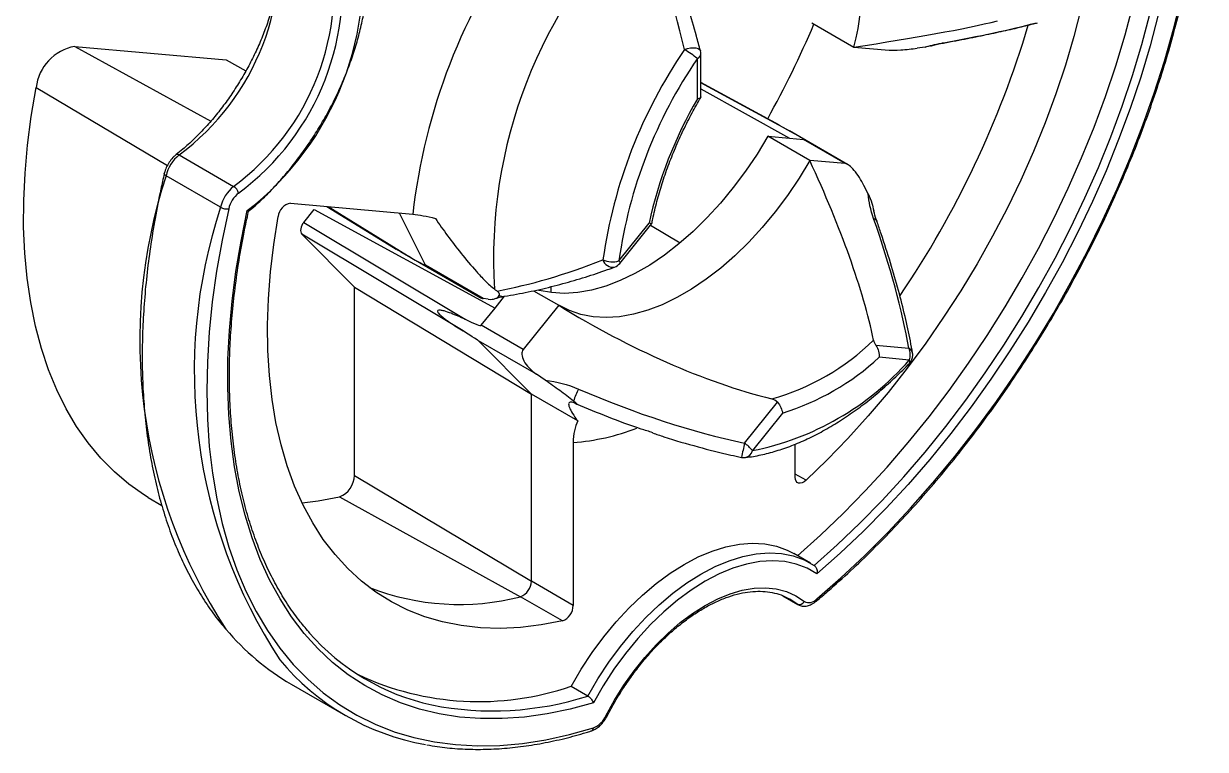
# Model space of a CAD drawing. Header units: millimetres. Extents: x 2517 to 6633, y 792 to 3241.
# Drawn here: x 3545.59 to 3565.54, y 1166.44 to 1178.7 of the extents above; entities that cross this region are included whole.
import ezdxf

# ---------------------------------------------------------------- set-up
doc = ezdxf.new("R2010")
doc.units = ezdxf.units.MM

msp = doc.modelspace()

# ---------------------------------------------------------------- linework, layer by layer
at = {"color": 7, "linetype": 'Continuous', "lineweight": 25}
for p, q in [((3558.8936, 1178.7075), (3559.6007, 1178.2993)), ((3546.4482, 1178.31), (3549.0036, 1178.0816)), ((3560.8954, 1178.3221), (3560.8084, 1178.2987)), ((3556.9611, 1177.424), (3556.9611, 1178.1046)), ((3557.0197, 1177.4581), (3557.0197, 1178.1862)), ((3559.6007, 1178.2993), (3560.2016, 1178.2455)), ((3560.8084, 1178.2987), (3560.672, 1178.2798)), ((3549.0036, 1178.0816), (3549.3379, 1177.8984)), ((3558.3453, 1176.9813), (3557.0197, 1177.7004)), ((3557.0197, 1177.5948), (3558.5186, 1176.761)), ((3558.3443, 1176.9792), (3558.5346, 1176.8735)), ((3558.8583, 1176.3856), (3558.1512, 1176.7938)), ((3558.1512, 1176.7938), (3558.5186, 1176.761)), ((3559.4967, 1176.3181), (3558.5174, 1176.8834)), ((3558.5186, 1176.761), (3558.752, 1176.7401)), ((3559.4591, 1176.3319), (3558.752, 1176.7401)), ((3548.2113, 1176.4776), (3549.1306, 1175.9469)), ((3559.4591, 1176.3319), (3558.8583, 1176.3856)), ((3548.9103, 1175.5941), (3547.991, 1176.1248)), ((3559.8461, 1175.8183), (3559.7734, 1175.9635)), ((3550.0924, 1175.6609), (3552.1557, 1175.4764)), ((3550.3152, 1175.3385), (3550.4902, 1175.5562)), ((3550.4902, 1175.5562), (3553.5456, 1173.8902)), ((3550.7076, 1175.6059), (3551.8781, 1174.8854)), ((3550.3152, 1175.3385), (3553.0392, 1173.7011)), ((3555.6361, 1174.6896), (3556.1465, 1175.3245)), ((3555.6506, 1174.6459), (3556.1908, 1175.318)), ((3553.0064, 1173.5041), (3550.2824, 1175.1415)), ((3551.1708, 1174.2424), (3550.2824, 1175.1415)), ((3556.1687, 1175.2905), (3556.6714, 1174.9933)), ((3551.9742, 1174.8288), (3553.2877, 1174.0706)), ((3553.3475, 1174.0514), (3552.3698, 1174.6158)), ((3551.1708, 1174.2424), (3554.1583, 1172.4366)), ((3551.1708, 1171.0639), (3551.1708, 1174.2424)), ((3554.1946, 1174.1847), (3554.6201, 1173.939)), ((3554.4942, 1174.1517), (3554.4942, 1174.2547)), ((3553.4318, 1174.0402), (3553.3475, 1174.0514)), ((3553.5456, 1173.8902), (3553.7074, 1174.0914)), ((3554.6201, 1173.939), (3554.0193, 1173.1916)), ((3553.3122, 1173.5998), (3553.5456, 1173.8902)), ((3554.0193, 1173.1916), (3553.3122, 1173.5998)), ((3554.1583, 1172.4366), (3553.2685, 1173.3371)), ((3554.2461, 1172.7727), (3553.2685, 1173.3371)), ((3559.9749, 1173.262), (3560.5296, 1173.2124)), ((3560.5391, 1173.0138), (3560.0287, 1173.0594)), ((3554.3941, 1172.6709), (3554.2461, 1172.7727)), ((3554.9419, 1171.9842), (3554.1583, 1172.4366)), ((3554.1583, 1169.278), (3554.1583, 1172.4366)), ((3557.7572, 1171.612), (3558.3118, 1172.302)), ((3558.3995, 1172.1189), (3557.8891, 1171.484)), ((3554.8654, 1171.6209), (3554.8654, 1168.8698)), ((3558.613, 1171.0333), (3558.613, 1171.5943)), ((3551.1708, 1171.0639), (3554.1583, 1169.278)), ((3547.6902, 1170.6948), (3547.9188, 1170.5563)), ((3550.9194, 1170.7041), (3553.9755, 1169.0163)), ((3558.8719, 1169.5829), (3558.5891, 1169.7462)), ((3558.8062, 1169.6182), (3558.9326, 1169.5455)), ((3554.8654, 1168.8698), (3554.1583, 1169.278)), ((3554.6826, 1168.6081), (3553.9755, 1169.0163)), ((3558.4016, 1169.0324), (3558.6584, 1168.8841)), ((3558.6424, 1168.895), (3558.5219, 1168.9767)), ((3558.6579, 1168.8844), (3558.6424, 1168.895)), ((3550.1033, 1167.5399), (3551.0225, 1167.0093)), ((3555.1115, 1167.3396), (3554.8287, 1167.5029))]:
    msp.add_line(p, q, dxfattribs=at)
at = {"color": 8, "linetype": 'Continuous', "lineweight": 25}
for p, q in [((3546.4482, 1178.31), (3548.7449, 1177.0469)), ((3545.7981, 1177.6144), (3548.0149, 1176.3014)), ((3558.5346, 1176.8735), (3557.0197, 1177.6952)), ((3550.728, 1175.604), (3552.1426, 1174.7333)), ((3552.3698, 1174.6158), (3551.9331, 1175.4963)), ((3558.7958, 1170.9826), (3558.613, 1171.0881)), ((3558.4092, 1169.0296), (3558.6424, 1168.895))]:
    msp.add_line(p, q, dxfattribs=at)
at = {"color": 7, "linetype": 'Continuous', "lineweight": 25, "flags": 128}
for points in [[(3558.9766, 1168.9783), (3559.3824, 1169.3326), (3559.7825, 1169.7067), (3560.1759, 1170.0998), (3560.5617, 1170.5108), (3560.9388, 1170.9389), (3561.3065, 1171.3828), (3561.6637, 1171.8416), (3562.0096, 1172.3141), (3562.3433, 1172.799), (3562.664, 1173.2953), (3562.9709, 1173.8016), (3563.2633, 1174.3167), (3563.5403, 1174.8394), (3563.8014, 1175.3684), (3564.0458, 1175.9023), (3564.273, 1176.4397), (3564.4824, 1176.9795), (3564.6736, 1177.5202), (3564.8459, 1178.0606), (3564.999, 1178.5992), (3565.1326, 1179.1347)], [(3558.6497, 1169.7088), (3559.0379, 1170.0553), (3559.4202, 1170.4208), (3559.7957, 1170.8044), (3560.1634, 1171.2052), (3560.5225, 1171.6221), (3560.872, 1172.0541), (3561.211, 1172.5), (3561.5386, 1172.9588), (3561.8541, 1173.4293), (3562.1567, 1173.9102), (3562.4454, 1174.4004), (3562.7198, 1174.8987), (3562.9789, 1175.4037), (3563.2222, 1175.9142), (3563.4491, 1176.4288), (3563.659, 1176.9464), (3563.8514, 1177.4655), (3564.0257, 1177.9849), (3564.1815, 1178.5032), (3564.3184, 1179.0191)], [(3563.4414, 1178.9623), (3563.317, 1178.4793), (3563.1738, 1177.9937), (3563.0121, 1177.5069), (3562.8323, 1177.0203), (3562.6351, 1176.5352), (3562.4209, 1176.0531), (3562.1903, 1175.5753), (3561.9441, 1175.1033), (3561.683, 1174.6383), (3561.4076, 1174.1818), (3561.1189, 1173.7349), (3560.8175, 1173.2991), (3560.5044, 1172.8755), (3560.1805, 1172.4654), (3559.8468, 1172.0699), (3559.504, 1171.6903), (3559.1534, 1171.3275), (3558.7958, 1170.9826)], [(3558.9326, 1169.5455), (3559.3207, 1169.892), (3559.703, 1170.2575), (3560.0785, 1170.6411), (3560.4463, 1171.0419), (3560.8053, 1171.4588), (3561.1548, 1171.8908), (3561.4938, 1172.3367), (3561.8215, 1172.7955), (3562.137, 1173.266), (3562.4395, 1173.7469), (3562.7283, 1174.2371), (3563.0026, 1174.7354), (3563.2618, 1175.2404), (3563.5051, 1175.7509), (3563.732, 1176.2656), (3563.9419, 1176.7831), (3564.1342, 1177.3022), (3564.3085, 1177.8216), (3564.4643, 1178.3399), (3564.6013, 1178.8558)], [(3564.7424, 1178.8413), (3564.6038, 1178.3175), (3564.4458, 1177.7912), (3564.269, 1177.2639), (3564.0738, 1176.7368), (3563.8606, 1176.2113), (3563.6301, 1175.6888), (3563.3828, 1175.1705), (3563.1193, 1174.6579), (3562.8403, 1174.1522), (3562.5466, 1173.6548), (3562.2389, 1173.1669), (3561.9179, 1172.6898), (3561.5846, 1172.2246), (3561.2397, 1171.7727), (3560.8842, 1171.3351), (3560.5189, 1170.9129), (3560.1448, 1170.5074), (3559.7629, 1170.1194), (3559.3741, 1169.75), (3558.9795, 1169.4002)], [(3547.6902, 1170.6948), (3547.6267, 1170.7342), (3547.3651, 1170.9178), (3547.1192, 1171.1258), (3546.8895, 1171.3577), (3546.6768, 1171.6129), (3546.4816, 1171.8906), (3546.3045, 1172.19), (3546.146, 1172.5104), (3546.0065, 1172.8509), (3545.8864, 1173.2104), (3545.786, 1173.5881), (3545.7056, 1173.9828), (3545.6455, 1174.3935), (3545.6058, 1174.819), (3545.5866, 1175.2581), (3545.5879, 1175.7096), (3545.6098, 1176.1723), (3545.6523, 1176.6449), (3545.7151, 1177.1261), (3545.7981, 1177.6144)], [(3558.1512, 1176.7938), (3557.9699, 1176.4932), (3557.7752, 1176.2029), (3557.5682, 1175.925), (3557.3505, 1175.6614), (3557.1236, 1175.414), (3556.8891, 1175.1844), (3556.6485, 1174.9744), (3556.4037, 1174.7853), (3556.1563, 1174.6185), (3555.9079, 1174.4752), (3555.6605, 1174.3563), (3555.4157, 1174.2627), (3555.1751, 1174.195), (3554.9406, 1174.1538), (3554.7137, 1174.1392), (3554.496, 1174.1515), (3554.289, 1174.1904), (3554.2809, 1174.1926)], [(3558.8583, 1176.3856), (3558.677, 1176.085), (3558.4823, 1175.7947), (3558.2753, 1175.5168), (3558.0576, 1175.2532), (3557.8307, 1175.0058), (3557.5962, 1174.7762), (3557.3556, 1174.5662), (3557.1108, 1174.3771), (3556.8634, 1174.2103), (3556.6151, 1174.067), (3556.3676, 1173.9481), (3556.1228, 1173.8545), (3555.8822, 1173.7868), (3555.6477, 1173.7456), (3555.4208, 1173.731), (3555.2031, 1173.7433), (3554.9961, 1173.7822), (3554.8014, 1173.8476), (3554.6201, 1173.939)], [(3549.0486, 1175.5684), (3548.9357, 1175.0374), (3548.843, 1174.5122), (3548.7707, 1173.9941), (3548.7191, 1173.4843), (3548.6882, 1172.9841), (3548.6782, 1172.4948), (3548.689, 1172.0175), (3548.7206, 1171.5535), (3548.773, 1171.1038), (3548.8459, 1170.6697), (3548.9394, 1170.2521), (3549.053, 1169.8521), (3549.1865, 1169.4708), (3549.3396, 1169.109), (3549.512, 1168.7676), (3549.7031, 1168.4476), (3549.9125, 1168.1496), (3550.1397, 1167.8744), (3550.3842, 1167.6228), (3550.6452, 1167.3953), (3550.9223, 1167.1925), (3551.2146, 1167.0148), (3551.5215, 1166.8628), (3551.8422, 1166.7368), (3552.1759, 1166.6372), (3552.5218, 1166.5641), (3552.879, 1166.5178), (3553.2467, 1166.4983), (3553.6239, 1166.5057), (3554.0096, 1166.5401), (3554.4031, 1166.6012), (3554.8032, 1166.689), (3555.2089, 1166.8033)], [(3555.206, 1167.2218), (3554.8114, 1167.116), (3554.4226, 1167.0365), (3554.0407, 1166.9835), (3553.6666, 1166.9572), (3553.3014, 1166.9576), (3552.9458, 1166.9847), (3552.601, 1167.0385), (3552.2676, 1167.1188), (3551.9467, 1167.2253), (3551.6389, 1167.358), (3551.3452, 1167.5163), (3551.0662, 1167.6998), (3550.8028, 1167.9082), (3550.5554, 1168.1409), (3550.3249, 1168.3973), (3550.1117, 1168.6767), (3549.9165, 1168.9783), (3549.7397, 1169.3016), (3549.5818, 1169.6455), (3549.4431, 1170.0092), (3549.3242, 1170.3918), (3549.2251, 1170.7923), (3549.1463, 1171.2097), (3549.0879, 1171.6429), (3549.0501, 1172.0908), (3549.0329, 1172.5522), (3549.0364, 1173.0259), (3549.0606, 1173.5108), (3549.1054, 1174.0056), (3549.1708, 1174.509), (3549.2564, 1175.0197), (3549.3623, 1175.5364)], [(3554.6826, 1168.6081), (3554.325, 1168.5401), (3553.9744, 1168.4981), (3553.6317, 1168.482), (3553.2979, 1168.4921), (3552.974, 1168.5283), (3552.6609, 1168.5904), (3552.3596, 1168.6783), (3552.0708, 1168.7917), (3551.7954, 1168.9304), (3551.5343, 1169.0938), (3551.2881, 1169.2816), (3551.0576, 1169.4932), (3550.8434, 1169.728), (3550.6461, 1169.9854), (3550.4663, 1170.2645), (3550.3046, 1170.5645), (3550.1614, 1170.8847), (3550.037, 1171.2241), (3549.932, 1171.5817), (3549.8465, 1171.9565), (3549.7807, 1172.3475), (3549.735, 1172.7534), (3549.7094, 1173.1731), (3549.704, 1173.6055), (3549.7189, 1174.0492), (3549.7539, 1174.5031), (3549.8089, 1174.9657), (3549.8839, 1175.4358)], [(3558.7958, 1170.9826), (3558.7634, 1170.9571), (3558.7305, 1170.9402), (3558.6989, 1170.9327), (3558.6703, 1170.9351), (3558.6463, 1170.9473), (3558.6282, 1170.9685), (3558.6169, 1170.9977), (3558.613, 1171.0333)], [(3550.2871, 1170.6006), (3550.5591, 1170.6355), (3550.9194, 1170.7041)], [(3554.8287, 1167.5029), (3554.9989, 1167.7931), (3555.1836, 1168.0729), (3555.3811, 1168.3401), (3555.5899, 1168.5924), (3555.8081, 1168.8277), (3556.0341, 1169.0441), (3556.2658, 1169.2399), (3556.5015, 1169.4133), (3556.7392, 1169.563), (3556.9769, 1169.6877), (3557.2126, 1169.7864), (3557.4444, 1169.8583), (3557.6703, 1169.9027), (3557.8886, 1169.9194), (3558.0973, 1169.9081), (3558.2948, 1169.869), (3558.4795, 1169.8024), (3558.5891, 1169.7462)], [(3558.9795, 1169.4002), (3558.8131, 1169.4975), (3558.6319, 1169.5676), (3558.4375, 1169.6099), (3558.2315, 1169.6241), (3558.0158, 1169.6101), (3557.792, 1169.5679), (3557.5623, 1169.4979), (3557.3286, 1169.4007), (3557.0928, 1169.2773), (3556.857, 1169.1285), (3556.6232, 1168.9558), (3556.3935, 1168.7605), (3556.1698, 1168.5444), (3555.954, 1168.3093), (3555.748, 1168.0573), (3555.5536, 1167.7905), (3555.3724, 1167.5112), (3555.206, 1167.2218)], [(3555.4184, 1167.0049), (3555.5627, 1167.267), (3555.7212, 1167.5204), (3555.8924, 1167.7628), (3556.0749, 1167.9919), (3556.2668, 1168.2057), (3556.4665, 1168.4019), (3556.672, 1168.579), (3556.8814, 1168.7352), (3557.0928, 1168.869), (3557.3041, 1168.9792), (3557.5135, 1169.0648), (3557.719, 1169.125), (3557.9187, 1169.1592), (3558.1106, 1169.1672), (3558.2931, 1169.1487), (3558.4644, 1169.104), (3558.6229, 1169.0336), (3558.7671, 1168.938)]]:
    msp.add_lwpolyline(points, dxfattribs=at)
at = {"color": 8, "linetype": 'Continuous', "lineweight": 25, "flags": 128}
for points in [[(3561.1135, 1178.3672), (3561.1117, 1178.3669), (3561.0868, 1178.3653)], [(3556.744, 1178.2559), (3556.7928, 1178.2727), (3556.8435, 1178.2835), (3556.8925, 1178.2878), (3556.9366, 1178.2853), (3556.9727, 1178.276), (3556.9985, 1178.2606), (3557.0122, 1178.2402), (3557.0128, 1178.2383)], [(3548.2113, 1176.4776), (3548.1978, 1176.4841), (3548.1852, 1176.4876), (3548.1742, 1176.4879), (3548.165, 1176.485), (3548.1622, 1176.4831)], [(3547.991, 1176.1248), (3547.9785, 1176.133), (3547.9691, 1176.1415), (3547.9631, 1176.15), (3547.9608, 1176.1581), (3547.9612, 1176.1623)], [(3555.6361, 1174.6896), (3555.6441, 1174.6772), (3555.6496, 1174.6663), (3555.6524, 1174.6573), (3555.6525, 1174.6502), (3555.6506, 1174.6459)], [(3560.5412, 1172.9562), (3560.5451, 1172.9616), (3560.5482, 1172.9751), (3560.5462, 1172.9927), (3560.5391, 1173.0138)], [(3555.1115, 1167.3396), (3555.2818, 1167.6298), (3555.4664, 1167.9096), (3555.664, 1168.1768), (3555.8727, 1168.4291), (3556.091, 1168.6644), (3556.3169, 1168.8809), (3556.5487, 1169.0766), (3556.7844, 1169.25), (3557.0221, 1169.3997), (3557.2597, 1169.5244), (3557.4954, 1169.6231), (3557.7272, 1169.695), (3557.9531, 1169.7395), (3558.1714, 1169.7561), (3558.3801, 1169.7448), (3558.5777, 1169.7057), (3558.7623, 1169.6391), (3558.8062, 1169.6182)], [(3555.4367, 1167), (3555.4365, 1166.9998), (3555.4337, 1166.9998), (3555.4276, 1167.0015), (3555.4184, 1167.0049)]]:
    msp.add_lwpolyline(points, dxfattribs=at)
at = {"color": 7, "linetype": 'Continuous', "lineweight": 25}
for centre, radius, start, end in [((3556.5574, 1179.1902), 3.1711, 343.68293, 29.95048), ((3545.6993, 1179.8547), 4.2089, 306.64403, 10.94461), ((3561.7085, 1174.7381), 8.188, 133.88748, 183.70116), ((3546.2381, 1179.546), 5.083, 307.92422, 9.66442), ((3562.2847, 1174.3247), 10.1944, 144.07518, 173.51346), ((3546.6454, 1179.3136), 4.1846, 306.43397, 11.15467), ((3546.641, 1179.3137), 4.3284, 306.47032, 11.11832), ((3543.1851, 1185.3992), 17.1161, 330.95067, 336.9092), ((3546.6004, 1183.4278), 16.6422, 325.91553, 343.38453), ((3546.5931, 1177.523), 0.8002, 100.4305, 173.4418), ((3563.6415, 1173.5387), 8.3562, 145.63173, 171.95691), ((3563.6, 1173.5642), 8.043, 145.63173, 171.95691), ((3555.8779, 1176.7819), 1.7096, 50.68283, 59.56025), ((3556.8197, 1178.1862), 0.2, 0, 15.08794), ((3563.161, 1173.8108), 7.176, 149.7665, 167.82214), ((3548.6247, 1175.9743), 0.6513, 129.39385, 166.63898), ((3549.5439, 1175.4436), 0.6513, 129.39385, 166.63898), ((3549.0343, 1175.7892), 0.1848, 13.69775, 58.58761), ((3549.5238, 1175.4555), 0.4885, 129.39385, 166.63898), ((3549.0175, 1175.786), 0.2198, 240.78704, 278.11527), ((3550.1392, 1175.4084), 0.2567, 100.49605, 173.8746), ((3555.5244, 1175.031), 0.3592, 244.07999, 288.11916), ((3555.4947, 1174.7712), 0.2, 290.34549, 321.20543), ((3557.1356, 1176.2152), 4.0075, 285.64788, 314.34674), ((3560.3136, 1173.1026), 0.2423, 338.49826, 26.96229), ((3560.3976, 1173.0954), 0.2, 0, 9.70759), ((3556.9702, 1176.1358), 4.7416, 281.17378, 318.82084), ((3557.1666, 1176.1358), 4.2018, 287.06195, 312.93268), ((3560.3976, 1173.0954), 0.2, 315.896, 0), ((3557.4552, 1171.3897), 2.7483, 155.61975, 160.17815), ((3557.3587, 1171.0691), 0.6734, 38.03781, 53.72477), ((3557.7477, 1171.5657), 0.2, 258.11452, 277.00085), ((3550.7766, 1171.0715), 0.3943, 291.24186, 358.89661), ((3552.9429, 1173.0385), 4.1526, 248.53914, 284.39837), ((3553.8716, 1169.2835), 0.2867, 291.24186, 358.89661), ((3558.6813, 1168.9843), 0.0974, 246.42246, 331.67265), ((3558.8468, 1169.0886), 0.1704, 242.11872, 319.66432), ((3554.5787, 1168.8753), 0.2867, 291.24186, 358.89661), ((3552.1927, 1171.1336), 4.1569, 219.84347, 239.82567), ((3553.2944, 1170.9456), 3.8443, 221.23496, 257.708), ((3553.0761, 1170.5669), 4.1064, 219.54355, 260.11515), ((3553.2752, 1172.0573), 4.812, 244.88557, 288.83404), ((3555.0574, 1167.1705), 0.3972, 292.42526, 335.36508)]:
    msp.add_arc(centre, radius, start, end, dxfattribs=at)
at = {"color": 8, "linetype": 'Continuous', "lineweight": 25}
for centre, radius, start, end in [((3556.9192, 1178.1965), 0.101, 294.52506, 354.1548), ((3556.4597, 1173.3483), 8.9122, 161.84812, 213.18514), ((3557.3907, 1172.8169), 8.9236, 161.86699, 213.03234), ((3559.9124, 1175.3173), 0.0883, 22.35877, 73.73041), ((3555.5336, 1174.7532), 0.1722, 195.23696, 280.25594), ((3553.6808, 1174.2284), 0.1395, 242.69981, 278.67639), ((3560.4776, 1173.1046), 0.1197, 11.79245, 64.26988), ((3554.579, 1175.4103), 3.8002, 274.32122, 290.99864), ((3610.2959, 1160.4872), 53.7036, 168.04453, 168.30834), ((3557.7431, 1171.5132), 0.1489, 281.23016, 348.68338), ((3558.9446, 1168.9656), 0.0345, 318.28878, 21.6959), ((3553.5044, 1172.3438), 5.2559, 258.71659, 287.80517), ((3555.1433, 1166.8098), 0.0659, 291.99357, 354.36052)]:
    msp.add_arc(centre, radius, start, end, dxfattribs=at)
at = {"color": 7, "linetype": 'Continuous', "lineweight": 25}
for centre, major_axis, ratio, start_param, end_param in [((3555.778, 1178.3495), (7.0383, 0.7135), 0.072975, 5.2791394, 5.7981879), ((3553.8406, 1178.0988), (9.6616, 0.984), 0.0724335, 5.5530386, 5.8551281), ((3560.5172, 1178.2864), (0.3386, 0.0343), 0.073042, 3.504308, 5.1798241), ((3550.5793, 1181.2351), (8.1736, -4.4948), 0.0052984, 6.2711143, 6.5177735), ((3555.6325, 1177.9745), (-4.0491, 6.6443), 0.2690752, 3.7925819, 4.3116304), ((3559.6334, 1176.0083), (-0.1948, 0.3196), 0.2693801, 4.4110851, 6.0866012), ((3550.3683, 1175.263), (0.075, 0.1299), 0.5774614, 1.3093956, 2.9845734), ((3554.5631, 1179.9609), (-5.5534, 9.1351), 0.2666187, 3.7345113, 4.0366008), ((3544.397, 1179.434), (7.973, -4.8192), 0.007461, 6.0482504, 6.2949096), ((3553.4511, 1174.2072), (0.2051, 0.0922), 0.6239313, 3.5641942, 3.9307946), ((3555.778, 1178.0585), (6.6, -4.9842), 0.490641, 4.9019723, 5.4210208), ((3545.2809, 1178.1764), (8.0317, -4.5761), 0.0208798, 6.0331734, 6.2798326), ((3545.2809, 1178.1764), (7.988, -4.8399), 0.0030923, 0.01228, 0.2589392), ((3554.335, 1172.9496), (0.3174, -0.2397), 0.4912426, 3.1267003, 4.8022164), ((3553.8406, 1179.5439), (9.0703, -6.8524), 0.4858011, 5.1794186, 5.4815082)]:
    msp.add_ellipse(centre, major_axis=major_axis, ratio=ratio, start_param=start_param, end_param=end_param, dxfattribs=at)
for points, knots in [([(3558.9703, 1168.9427), (3559.0372, 1168.9996), (3559.2311, 1169.1647), (3559.5485, 1169.4514), (3559.9203, 1169.8078), (3560.2858, 1170.1805), (3560.6444, 1170.5685), (3560.9953, 1170.9709), (3561.3378, 1171.387), (3561.6711, 1171.8157), (3561.9946, 1172.2563), (3562.3075, 1172.7078), (3562.6092, 1173.1692), (3562.8991, 1173.6396), (3563.1766, 1174.1179), (3563.4411, 1174.6032), (3563.6919, 1175.0944), (3563.9287, 1175.5905), (3564.1508, 1176.0904), (3564.3578, 1176.5931), (3564.5493, 1177.0975), (3564.7249, 1177.6026), (3564.8841, 1178.1073), (3565.0267, 1178.6106), (3565.1523, 1179.1113), (3565.2607, 1179.6084), (3565.3515, 1180.1009), (3565.4247, 1180.5877), (3565.4801, 1181.0678), (3565.5175, 1181.5403), (3565.5368, 1182.004), (3565.5379, 1182.458), (3565.5209, 1182.9014), (3565.4858, 1183.3332), (3565.4326, 1183.7526), (3565.3611, 1184.1582), (3565.2728, 1184.5518), (3565.1988, 1184.8014), (3565.1616, 1184.9267)], [0, 0, 0, 0, 0.0148188, 0.0429616, 0.0711035, 0.0992429, 0.12738, 0.155515, 0.1836482, 0.2117797, 0.2399098, 0.268039, 0.2961673, 0.3242951, 0.3524227, 0.3805504, 0.4086783, 0.4368069, 0.4649362, 0.4930667, 0.5211987, 0.5493323, 0.577468, 0.6056059, 0.6337463, 0.6618895, 0.6900356, 0.7181848, 0.7463371, 0.7744926, 0.802651, 0.8308122, 0.8589755, 0.8871402, 0.9153048, 0.9434676, 0.9716262, 1, 1, 1, 1]), ([(3549.8047, 1180.6843), (3549.8154, 1180.6547), (3549.8465, 1180.5681), (3549.886, 1180.4115), (3549.9168, 1180.211), (3549.9301, 1179.9971), (3549.926, 1179.7718), (3549.9042, 1179.537), (3549.865, 1179.2947), (3549.8085, 1179.047), (3549.7353, 1178.7959), (3549.6457, 1178.5437), (3549.5407, 1178.2925), (3549.421, 1178.0445), (3549.2876, 1177.8019), (3549.1418, 1177.5667), (3548.9848, 1177.341), (3548.8179, 1177.1268), (3548.6426, 1176.9258), (3548.4605, 1176.74), (3548.2994, 1176.5935), (3548.199, 1176.5128), (3548.1621, 1176.4831)], [0, 0, 0, 0, 0.027248, 0.0796845, 0.1320173, 0.1842712, 0.2365052, 0.2887447, 0.3410111, 0.393313, 0.4456513, 0.4980222, 0.5504197, 0.6028367, 0.6552652, 0.7076971, 0.7601225, 0.812532, 0.8649171, 0.9172698, 0.9695825, 1, 1, 1, 1]), ([(3557.0128, 1178.2383), (3556.9905, 1178.3204), (3556.9246, 1178.5626), (3556.8113, 1178.9616), (3556.67, 1179.438), (3556.5202, 1179.9209), (3556.3928, 1180.3148), (3556.3154, 1180.546), (3556.2912, 1180.6182)], [0, 0, 0, 0, 0.096804, 0.285353, 0.481865, 0.6876792, 0.9024512, 1, 1, 1, 1]), ([(3549.3814, 1175.5227), (3549.4016, 1175.5395), (3549.4928, 1175.6156), (3549.6518, 1175.7634), (3549.8549, 1175.9718), (3550.0503, 1176.1955), (3550.2368, 1176.4323), (3550.4131, 1176.6808), (3550.5781, 1176.9393), (3550.7307, 1177.2059), (3550.8698, 1177.4789), (3550.9945, 1177.7565), (3551.1038, 1178.0367), (3551.1971, 1178.3177), (3551.2737, 1178.5975), (3551.333, 1178.8744), (3551.3746, 1179.1464), (3551.3981, 1179.4117), (3551.4032, 1179.6686), (3551.39, 1179.9154), (3551.3576, 1180.1497), (3551.3199, 1180.3227), (3551.2905, 1180.4148), (3551.2831, 1180.4376)], [0, 0, 0, 0, 0.0145012, 0.0654825, 0.116447, 0.1673888, 0.2183119, 0.2692211, 0.3201217, 0.3710191, 0.4219187, 0.4728246, 0.5237424, 0.5746777, 0.6256361, 0.6766229, 0.7276422, 0.7786969, 0.8297867, 0.8809063, 0.9320415, 0.9831568, 1, 1, 1, 1]), ([(3561.1136, 1178.3672), (3561.1849, 1178.3805), (3561.3891, 1178.4185), (3561.706, 1178.4808), (3562.0517, 1178.5532), (3562.3611, 1178.6231), (3562.5719, 1178.6748), (3562.6798, 1178.7032), (3562.7018, 1178.7089)], [0, 0, 0, 0, 0.1187833, 0.3399647, 0.5524655, 0.7559534, 0.9502869, 1, 1, 1, 1]), ([(3560.8966, 1178.3178), (3560.9068, 1178.3209), (3560.9382, 1178.3302), (3561.0099, 1178.3472), (3561.0803, 1178.3607), (3561.1143, 1178.3672)], [0, 0, 0, 0, 0.200064, 0.6133584, 1, 1, 1, 1]), ([(3556.1922, 1175.3195), (3556.1972, 1175.3455), (3556.2212, 1175.4689), (3556.2761, 1175.6935), (3556.3634, 1175.9932), (3556.4674, 1176.2946), (3556.5869, 1176.5957), (3556.7217, 1176.8944), (3556.8645, 1177.1792), (3556.9681, 1177.3608), (3557.017, 1177.4466)], [0, 0, 0, 0, 0.0371343, 0.1765241, 0.3160364, 0.4556517, 0.5953537, 0.7351239, 0.8749423, 1, 1, 1, 1]), ([(3557.0176, 1177.458), (3557.0183, 1177.4561), (3557.0216, 1177.4461), (3557.0044, 1177.4333), (3556.9794, 1177.4259), (3556.9618, 1177.4241), (3556.9611, 1177.424)], [0, 0, 0, 0, 0.0964596, 0.5157199, 0.9798165, 1, 1, 1, 1]), ([(3548.1621, 1176.4831), (3548.1489, 1176.472), (3548.1116, 1176.4407), (3548.0567, 1176.3758), (3548.004, 1176.2886), (3547.9745, 1176.2152), (3547.9639, 1176.1731), (3547.9612, 1176.1623)], [0, 0, 0, 0, 0.14030993, 0.39725652, 0.65331652, 0.91071304, 1, 1, 1, 1]), ([(3547.9612, 1176.1623), (3547.9415, 1176.0749), (3547.8845, 1175.8216), (3547.8033, 1175.4055), (3547.7237, 1174.9165), (3547.6621, 1174.4339), (3547.6184, 1173.9587), (3547.5928, 1173.4918), (3547.5853, 1173.0343), (3547.5959, 1172.587), (3547.6247, 1172.151), (3547.6716, 1171.7272), (3547.7365, 1171.3166), (3547.8194, 1170.9199), (3547.92, 1170.538), (3548.0381, 1170.1719), (3548.1735, 1169.8223), (3548.326, 1169.49), (3548.495, 1169.1754), (3548.681, 1168.8807), (3548.8445, 1168.6508), (3548.9515, 1168.5268), (3548.9855, 1168.4874)], [0, 0, 0, 0, 0.0277281, 0.0803936, 0.1330675, 0.1857473, 0.238433, 0.2911244, 0.343821, 0.3965222, 0.4492264, 0.5019317, 0.5546347, 0.6073316, 0.6600177, 0.7126873, 0.7653336, 0.8179491, 0.8705258, 0.9230563, 0.975534, 1, 1, 1, 1]), ([(3559.8461, 1175.8183), (3559.8684, 1175.7673), (3559.9074, 1175.6784), (3559.9292, 1175.5796), (3559.9385, 1175.5374)], [0, 0, 0, 0, 0.57263661, 1, 1, 1, 1]), ([(3550.4209, 1168.4001), (3550.3654, 1168.4639), (3550.2402, 1168.6078), (3550.0633, 1168.8555), (3549.8875, 1169.1382), (3549.7281, 1169.44), (3549.585, 1169.7595), (3549.4586, 1170.0961), (3549.3491, 1170.4491), (3549.2568, 1170.8178), (3549.1818, 1171.2013), (3549.1244, 1171.5988), (3549.0847, 1172.0094), (3549.0628, 1172.4321), (3549.0587, 1172.8662), (3549.0725, 1173.3105), (3549.1043, 1173.7641), (3549.1537, 1174.226), (3549.2214, 1174.6952), (3549.2969, 1175.1274), (3549.3577, 1175.4049), (3549.3834, 1175.5221)], [0, 0, 0, 0, 0.0432584, 0.0974939, 0.1516625, 0.2057675, 0.2598156, 0.3138155, 0.3677767, 0.4217081, 0.4756179, 0.5295131, 0.5833993, 0.637281, 0.6911615, 0.7450427, 0.7989266, 0.8528146, 0.9067076, 0.960606, 1, 1, 1, 1]), ([(3549.3623, 1175.5364), (3549.3626, 1175.5362), (3549.3692, 1175.5318), (3549.3779, 1175.5257), (3549.3833, 1175.5217), (3549.3817, 1175.5223), (3549.3816, 1175.5223)], [0, 0, 0, 0, 0.0272403, 0.5267252, 0.98494018, 1, 1, 1, 1]), ([(3559.9945, 1175.3507), (3559.9904, 1175.3624), (3559.9685, 1175.4241), (3559.9494, 1175.4881), (3559.9412, 1175.535), (3559.9407, 1175.538)], [0, 0, 0, 0, 0.1794429, 0.9458998, 1, 1, 1, 1]), ([(3552.5377, 1175.4049), (3552.6669, 1175.2133), (3552.8111, 1175.0168), (3553.0532, 1174.7139), (3553.1387, 1174.611), (3553.2772, 1174.4563), (3553.3254, 1174.4044), (3553.4272, 1174.3027), (3553.4813, 1174.252), (3553.5375, 1174.2095)], [0, 0, 0, 0, 0.5, 0.5, 0.75, 0.75, 0.875, 0.875, 1, 1, 1, 1]), ([(3556.1912, 1175.3198), (3556.1891, 1175.318), (3556.1847, 1175.3142), (3556.1621, 1175.3197), (3556.1471, 1175.3243), (3556.1465, 1175.3245)], [0, 0, 0, 0, 0.4520097, 0.9771612, 1, 1, 1, 1]), ([(3560.5948, 1173.1292), (3560.5825, 1173.1978), (3560.5462, 1173.4017), (3560.4697, 1173.7536), (3560.3582, 1174.1933), (3560.2231, 1174.6596), (3560.0983, 1175.0489), (3560.0175, 1175.2828), (3559.994, 1175.3509)], [0, 0, 0, 0, 0.0970049, 0.2880978, 0.4869177, 0.6947226, 0.9111555, 1, 1, 1, 1]), ([(3552.1426, 1174.7333), (3552.0746, 1174.771), (3551.9818, 1174.8226), (3551.9004, 1174.8728), (3551.8786, 1174.8863)], [0, 0, 0, 0, 0.7329053, 1, 1, 1, 1]), ([(3553.7019, 1174.0905), (3553.7711, 1174.102), (3553.9679, 1174.1349), (3554.2958, 1174.2027), (3554.6832, 1174.2988), (3555.0643, 1174.4102), (3555.3579, 1174.5081), (3555.5243, 1174.5691), (3555.5642, 1174.5837)], [0, 0, 0, 0, 0.11878, 0.3377313, 0.5478258, 0.7485828, 0.9397163, 1, 1, 1, 1]), ([(3553.6168, 1174.1044), (3553.6192, 1174.1087), (3553.6209, 1174.1136), (3553.6208, 1174.1199), (3553.6208, 1174.1235), (3553.6202, 1174.1275), (3553.6185, 1174.1323), (3553.6173, 1174.1356), (3553.6156, 1174.1392), (3553.6131, 1174.1432), (3553.6112, 1174.1463), (3553.6088, 1174.1497), (3553.606, 1174.1531), (3553.6031, 1174.1565), (3553.5998, 1174.16), (3553.5963, 1174.1634), (3553.5921, 1174.1675), (3553.5875, 1174.1715), (3553.5829, 1174.1751), (3553.5814, 1174.1763), (3553.5799, 1174.1774), (3553.5785, 1174.1786)], [0, 0, 0, 0, 0.00004878301, 0.00004878301, 0.00004878301, 0.00007663071, 0.00007663071, 0.00007663071, 0.00009554577, 0.00009554577, 0.00009554577, 0.00011004915, 0.00011004915, 0.00011004915, 0.0001246182, 0.0001246182, 0.0001246182, 0.00014250014, 0.00014250014, 0.00014250014, 0.00014830304, 0.00014830304, 0.00014830304, 0.00014830304]), ([(3553.4318, 1174.0402), (3553.4789, 1174.034), (3553.5149, 1174.0395), (3553.5758, 1174.0622), (3553.6021, 1174.078), (3553.6168, 1174.1044)], [0, 0, 0, 0, 0.5, 0.5, 1, 1, 1, 1]), ([(3553.5384, 1174.0479), (3553.5749, 1174.0597), (3553.6342, 1174.0789), (3553.682, 1174.0863), (3553.7004, 1174.0891)], [0, 0, 0, 0, 0.6141438, 1, 1, 1, 1]), ([(3553.0392, 1173.7011), (3552.9615, 1173.7373), (3552.8832, 1173.7722), (3552.7642, 1173.8175), (3552.7243, 1173.8315), (3552.6641, 1173.8477), (3552.6439, 1173.8524), (3552.6139, 1173.8556), (3552.6039, 1173.8562), (3552.5848, 1173.8534), (3552.5731, 1173.8493), (3552.5744, 1173.824), (3552.5835, 1173.8126), (3552.5994, 1173.7933), (3552.6081, 1173.7845), (3552.6342, 1173.7596), (3552.6523, 1173.7447), (3552.7073, 1173.7014), (3552.7446, 1173.6749), (3552.8566, 1173.5983), (3552.9316, 1173.5507), (3553.0064, 1173.5041)], [0, 0, 0, 0, 0.25, 0.25, 0.375, 0.375, 0.4375, 0.4375, 0.46875, 0.46875, 0.5, 0.5, 0.53125, 0.53125, 0.5625, 0.5625, 0.625, 0.625, 0.75, 0.75, 1, 1, 1, 1]), ([(3559.9369, 1173.3493), (3559.9399, 1173.3348), (3559.9448, 1173.3192), (3559.9519, 1173.3032), (3559.9578, 1173.2897), (3559.9656, 1173.2756), (3559.9749, 1173.262)], [0, 0, 0, 0, 0.00006050247, 0.00006050247, 0.00006050247, 0.00011136818, 0.00011136818, 0.00011136818, 0.00011136818]), ([(3557.7721, 1171.3671), (3557.8171, 1171.3733), (3557.9459, 1171.3911), (3558.1625, 1171.4387), (3558.4222, 1171.5169), (3558.685, 1171.6184), (3558.9494, 1171.7423), (3559.2143, 1171.8878), (3559.4782, 1172.0543), (3559.7399, 1172.2407), (3559.9982, 1172.4461), (3560.2473, 1172.6657), (3560.4273, 1172.8394), (3560.5228, 1172.9373), (3560.5412, 1172.9562)], [0, 0, 0, 0, 0.0497823, 0.142571, 0.2356059, 0.3289232, 0.4224158, 0.5159984, 0.6096045, 0.703187, 0.7967258, 0.8902111, 0.9787229, 1, 1, 1, 1]), ([(3554.8698, 1172.3217), (3554.7956, 1172.3798), (3554.7176, 1172.4382), (3554.5586, 1172.5552), (3554.4767, 1172.6141), (3554.3941, 1172.6709)], [0, 0, 0, 0, 0.5, 0.5, 1, 1, 1, 1]), ([(3554.9198, 1172.2701), (3554.9227, 1172.2687), (3554.9254, 1172.2677), (3554.9273, 1172.2671), (3554.9293, 1172.2665), (3554.9307, 1172.2665), (3554.931, 1172.2671), (3554.9312, 1172.2677), (3554.9307, 1172.2689), (3554.9295, 1172.2705), (3554.928, 1172.2724), (3554.9256, 1172.2749), (3554.9227, 1172.2777), (3554.9178, 1172.2825), (3554.9113, 1172.288), (3554.9045, 1172.2937), (3554.8938, 1172.3027), (3554.8819, 1172.3122), (3554.8698, 1172.3217)], [0, 0, 0, 0, 0.00001678853, 0.00001678853, 0.00001678853, 0.00003385531, 0.00003385531, 0.00003385531, 0.00004908839, 0.00004908839, 0.00004908839, 0.00006741658, 0.00006741658, 0.00006741658, 0.0000991218, 0.0000991218, 0.0000991218, 0.00014899221, 0.00014899221, 0.00014899221, 0.00014899221]), ([(3554.8913, 1172.2834), (3554.8517, 1172.3018), (3554.8306, 1172.3054), (3554.802, 1172.3031), (3554.7949, 1172.2967), (3554.7834, 1172.2706), (3554.7891, 1172.244), (3554.824, 1172.153), (3554.8722, 1172.0755), (3554.9419, 1171.9842)], [0, 0, 0, 0, 0.125, 0.125, 0.25, 0.25, 0.5, 0.5, 1, 1, 1, 1]), ([(3556.2075, 1171.7864), (3556.1415, 1171.8069), (3555.7034, 1171.943), (3555.2797, 1172.1199), (3554.9198, 1172.2701)], [0, 0, 0, 0, 0.1505554, 1, 1, 1, 1]), ([(3554.9419, 1171.9842), (3554.9167, 1171.935), (3554.8977, 1171.8797), (3554.8718, 1171.7569), (3554.8654, 1171.6907), (3554.8654, 1171.6209)], [0, 0, 0, 0, 0.5, 0.5, 1, 1, 1, 1]), ([(3556.2062, 1171.7833), (3556.2693, 1171.7614), (3556.5216, 1171.6741), (3556.962, 1171.5476), (3557.4004, 1171.4358), (3557.6467, 1171.3828), (3557.7065, 1171.3699)], [0, 0, 0, 0, 0.1286113, 0.5145619, 0.8822629, 1, 1, 1, 1]), ([(3558.9326, 1169.5455), (3558.9397, 1169.5414), (3558.9466, 1169.5356), (3558.9526, 1169.5286), (3558.9586, 1169.5217), (3558.9639, 1169.5135), (3558.9682, 1169.5047), (3558.9728, 1169.4954), (3558.9764, 1169.4853), (3558.9789, 1169.475), (3558.9817, 1169.4634), (3558.9832, 1169.4513), (3558.9835, 1169.4395), (3558.9837, 1169.4267), (3558.9825, 1169.414), (3558.98, 1169.4022), (3558.9798, 1169.4015), (3558.9797, 1169.4009), (3558.9795, 1169.4002)], [0, 0, 0, 0, 0.00003020971, 0.00003020971, 0.00003020971, 0.00006030845, 0.00006030845, 0.00006030845, 0.00009198651, 0.00009198651, 0.00009198651, 0.00012784195, 0.00012784195, 0.00012784195, 0.00016695095, 0.00016695095, 0.00016695095, 0.00016908579, 0.00016908579, 0.00016908579, 0.00016908579]), ([(3555.4366, 1167), (3555.4591, 1167.0427), (3555.5243, 1167.1669), (3555.6424, 1167.3679), (3555.7938, 1167.5986), (3555.956, 1167.8187), (3556.1273, 1168.0265), (3556.3062, 1168.2201), (3556.4911, 1168.3979), (3556.6804, 1168.5585), (3556.8723, 1168.7004), (3557.0651, 1168.8226), (3557.2571, 1168.9241), (3557.4466, 1169.0041), (3557.6319, 1169.0623), (3557.8114, 1169.0983), (3557.9837, 1169.112), (3558.1478, 1169.1037), (3558.3022, 1169.0724), (3558.4328, 1169.0273), (3558.5063, 1168.9831), (3558.5364, 1168.965)], [0, 0, 0, 0, 0.0287561, 0.0836157, 0.1384868, 0.1933455, 0.2481832, 0.302991, 0.3577608, 0.4124852, 0.4671589, 0.5217805, 0.576356, 0.6309033, 0.6854493, 0.7400457, 0.7947827, 0.849789, 0.9052165, 0.961187, 1, 1, 1, 1]), ([(3558.6585, 1168.886), (3558.6653, 1168.8816), (3558.6919, 1168.8645), (3558.7476, 1168.854), (3558.8194, 1168.8598), (3558.8956, 1168.8871), (3558.944, 1168.9231), (3558.9703, 1168.9427)], [0, 0, 0, 0, 0.0747647, 0.2912689, 0.5056979, 0.7319851, 1, 1, 1, 1]), ([(3555.1115, 1167.3396), (3555.1186, 1167.3355), (3555.1262, 1167.3301), (3555.1336, 1167.324), (3555.141, 1167.3179), (3555.1483, 1167.3108), (3555.1552, 1167.3035), (3555.1624, 1167.2957), (3555.1692, 1167.2874), (3555.1753, 1167.2792), (3555.1821, 1167.2699), (3555.1881, 1167.2604), (3555.1931, 1167.2514), (3555.1985, 1167.2415), (3555.2027, 1167.2319), (3555.2055, 1167.2232), (3555.2057, 1167.2228), (3555.2059, 1167.2223), (3555.206, 1167.2218)], [0, 0, 0, 0, 0.00003020971, 0.00003020971, 0.00003020971, 0.00006030845, 0.00006030845, 0.00006030845, 0.00009198651, 0.00009198651, 0.00009198651, 0.00012784195, 0.00012784195, 0.00012784195, 0.00016695095, 0.00016695095, 0.00016695095, 0.00016908579, 0.00016908579, 0.00016908579, 0.00016908579]), ([(3555.168, 1166.7487), (3555.1834, 1166.7543), (3555.2252, 1166.7696), (3555.2903, 1166.8127), (3555.3592, 1166.8798), (3555.4073, 1166.9458), (3555.43, 1166.9877), (3555.4366, 1167)], [0, 0, 0, 0, 0.1448143, 0.3910296, 0.6430262, 0.8951089, 1, 1, 1, 1]), ([(3552.3934, 1166.5166), (3552.4522, 1166.5055), (3552.6206, 1166.4738), (3552.9088, 1166.447), (3553.2567, 1166.4344), (3553.613, 1166.4462), (3553.9766, 1166.4811), (3554.3467, 1166.5393), (3554.716, 1166.6194), (3554.9908, 1166.6941), (3555.1399, 1166.74), (3555.168, 1166.7487)], [0, 0, 0, 0, 0.0694529, 0.1988947, 0.3284732, 0.4581877, 0.5880292, 0.7179829, 0.8480311, 0.9713939, 1, 1, 1, 1])]:
    msp.add_open_spline(points, degree=3, knots=knots, dxfattribs=at)
for points in [[(3556.744, 1178.2559), (3556.5333, 1179.1053), (3556.3096, 1179.892), (3556.0805, 1180.6272)], [(3560.8084, 1178.2987), (3560.8755, 1178.3211), (3560.9678, 1178.3433), (3561.0868, 1178.3653)], [(3559.9371, 1175.402), (3559.8848, 1175.552), (3559.8549, 1175.6905), (3559.8461, 1175.8183)], [(3552.1557, 1175.4764), (3552.2609, 1175.467), (3552.3907, 1175.4428), (3552.5377, 1175.4049)], [(3553.5785, 1174.1786), (3554.134, 1174.2844), (3554.728, 1174.4513), (3555.3674, 1174.7079)], [(3553.5375, 1174.2095), (3553.5512, 1174.1992), (3553.5648, 1174.1889), (3553.5785, 1174.1786)], [(3559.9749, 1173.262), (3560.0162, 1173.202), (3560.0355, 1173.123), (3560.0287, 1173.0594)], [(3554.3941, 1172.6709), (3554.5872, 1172.6496), (3554.7733, 1172.6012), (3554.952, 1172.5242)], [(3558.3118, 1172.302), (3558.2875, 1172.3302), (3558.2529, 1172.347), (3558.2165, 1172.3562)], [(3554.9198, 1172.2701), (3554.9103, 1172.2745), (3554.9008, 1172.2789), (3554.8913, 1172.2834)], [(3558.3118, 1172.302), (3558.3601, 1172.2459), (3558.3926, 1172.1745), (3558.3995, 1172.1189)]]:
    msp.add_open_spline(points, degree=3, dxfattribs=at)

doc.saveas('drawing.dxf')
